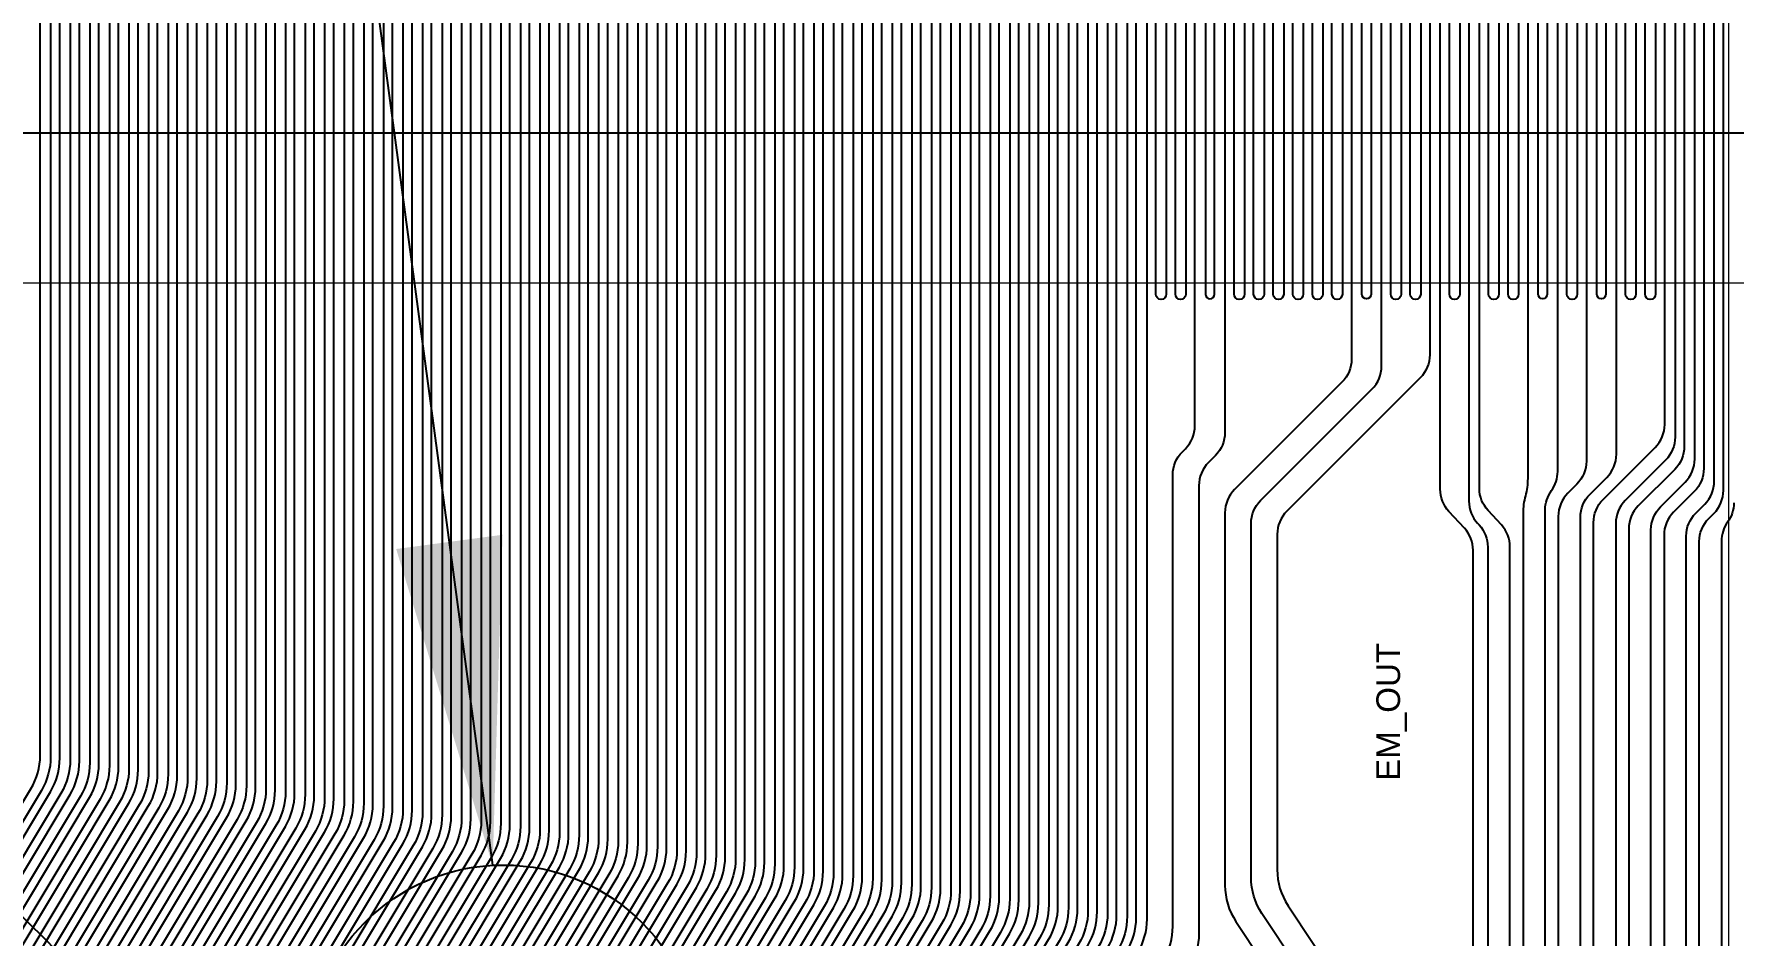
# Model space of a CAD drawing. Extents: x 10 to 206, y -65 to 73.
# Drawn here: x 59.511 to 62.114, y 35.348 to 36.728 of the extents above; entities that cross this region are included whole.
import ezdxf
from ezdxf.enums import TextEntityAlignment as Align

# ---------------------------------------------------------------- set-up
doc = ezdxf.new("R2010")
doc.units = 0
doc.header["$LTSCALE"] = 0.5
doc.layers.get('0').update_dxf_attribs({"lineweight": 13})
for name, color, linetype in [('01 Copper', 3, 'Continuous'), ('08 Dimension&pin assignment', 7, 'Continuous'), ('10 Punch', 2, 'Continuous')]:
    doc.layers.add(name, color=color, linetype=linetype)
doc.layers.add('09 Center_line', color=1, linetype='Continuous', lineweight=0)
doc.layers.add('14 OL name', color=220, linetype='Continuous', lineweight=0)
doc.styles.add('MBC_Arial_Font', font='arial.ttf')
doc.styles.get("Standard").update_dxf_attribs({"font": 'romans.shx', "width": 0.75, "bigfont": 'AllInOneBig.shx'})
doc.dimstyles.new('ISO-25', dxfattribs={"dimtxt": 0.5, "dimasz": 0.8, "dimexe": 0.1, "dimexo": 0.1, "dimgap": 0.1, "dimtad": 1, "dimdec": 3, "dimzin": 1, "dimdsep": 46, "dimtxsty": 'Standard', "dimcen": 0.5, "dimadec": 0, "dimazin": 0, "dimtfac": 1, "dimtdec": 3, "dimtmove": 0, "dimatfit": 3, "dimfxl": 0, "dimarcsym": 0})

# ---------------------------------------------------------------- blocks, each defined once
blk = doc.blocks.new('*D629')
at = {"layer": '08 Dimension&pin assignment', "color": 0, "lineweight": -2, "transparency": 16777216}
for p, q in [((55.6423, 35.3125), (55.6423, 51.9014)), ((68.5723, 35.3125), (68.5723, 51.9014)), ((56.4423, 51.8014), (67.7723, 51.8014))]:
    blk.add_line(p, q, dxfattribs=at)
at = {"layer": '08 Dimension&pin assignment', "color": 0, "transparency": 16777216}
for points in [[(56.4423, 51.9348), (56.4423, 51.6681), (55.6423, 51.8014)], [(67.7723, 51.9348), (67.7723, 51.6681), (68.5723, 51.8014)]]:
    blk.add_solid(points, dxfattribs=at)
at = {"layer": '08 Dimension&pin assignment', "color": 0, "transparency": 16777216, "insert": (62.1073, 52.2824), "char_height": 0.5, "attachment_point": 5}
blk.add_mtext('12.930±0.1(Cutline)', dxfattribs=at)
blk = doc.blocks.new('*D632')
at = {"layer": '08 Dimension&pin assignment', "color": 0, "lineweight": -2, "transparency": 16777216}
for p, q in [((86.5948, 34.3764), (86.5948, 45.0329)), ((57.8573, 33.5764), (86.6948, 33.5764)), ((79.6948, 33.5764), (86.6948, 33.5764)), ((86.5948, 32.7764), (86.5948, 31.9764))]:
    blk.add_line(p, q, dxfattribs=at)
at = {"layer": '08 Dimension&pin assignment', "color": 0, "transparency": 16777216}
for points in [[(86.4614, 34.3764), (86.7281, 34.3764), (86.5948, 33.5764)], [(86.4614, 32.7764), (86.7281, 32.7764), (86.5948, 33.5764)]]:
    blk.add_solid(points, dxfattribs=at)
at = {"layer": '08 Dimension&pin assignment', "color": 0, "transparency": 16777216, "insert": (86.1138, 41.0847), "char_height": 0.5, "attachment_point": 5, "rotation": 90}
blk.add_mtext('0%%P1(%%C5mm Tape NG Hole)', dxfattribs=at)
blk = doc.blocks.new('*D638')
at = {"layer": '08 Dimension&pin assignment', "color": 0, "lineweight": -2, "transparency": 16777216}
for p, q in [((62.1073, 42.4464), (62.1073, 45.9014)), ((67.5223, 34.1764), (67.5223, 45.9014)), ((62.9073, 45.8014), (66.7223, 45.8014)), ((67.5223, 45.8014), (72.9508, 45.8014))]:
    blk.add_line(p, q, dxfattribs=at)
at = {"layer": '08 Dimension&pin assignment', "color": 0, "transparency": 16777216}
for points in [[(62.9073, 45.9348), (62.9073, 45.6681), (62.1073, 45.8014)], [(66.7223, 45.9348), (66.7223, 45.6681), (67.5223, 45.8014)]]:
    blk.add_solid(points, dxfattribs=at)
at = {"layer": '08 Dimension&pin assignment', "color": 0, "transparency": 16777216, "insert": (70.6365, 46.2824), "char_height": 0.5, "attachment_point": 5}
blk.add_mtext('5.415{\\A1;\\Fromans,bigfont|c128;%%P0.1\\Fromans,bigfont|c136;5\\Fromans,bigfont|c128;(\\Fromans,bigfont|c136;SR\\Fromans,bigfont|c128;)}', dxfattribs=at)
blk = doc.blocks.new('*D639')
at = {"layer": '08 Dimension&pin assignment', "color": 0, "lineweight": -2, "transparency": 16777216}
for p, q in [((56.6923, 34.1764), (56.6923, 45.9014)), ((62.1073, 42.4464), (62.1073, 45.9014)), ((61.3073, 45.8014), (57.4923, 45.8014))]:
    blk.add_line(p, q, dxfattribs=at)
at = {"layer": '08 Dimension&pin assignment', "color": 0, "transparency": 16777216}
for points in [[(57.4923, 45.9348), (57.4923, 45.6681), (56.6923, 45.8014)], [(61.3073, 45.9348), (61.3073, 45.6681), (62.1073, 45.8014)]]:
    blk.add_solid(points, dxfattribs=at)
at = {"layer": '08 Dimension&pin assignment', "color": 0, "transparency": 16777216, "insert": (59.3998, 46.2824), "char_height": 0.5, "attachment_point": 5}
blk.add_mtext('5.415{\\A1;\\Fromans,bigfont|c128;%%P0.1\\Fromans,bigfont|c136;5\\Fromans,bigfont|c128;(\\Fromans,bigfont|c136;SR\\Fromans,bigfont|c128;)}', dxfattribs=at)
blk = doc.blocks.new('*D692')
at = {"layer": '08 Dimension&pin assignment', "color": 0, "lineweight": -2, "transparency": 16777216}
for p, q in [((57.1453, 33.9409), (57.1453, 43.8654)), ((67.0692, 33.9409), (67.0692, 43.8654)), ((57.9453, 43.7654), (66.2692, 43.7654)), ((67.0692, 43.7654), (78.7121, 43.7654))]:
    blk.add_line(p, q, dxfattribs=at)
at = {"layer": '08 Dimension&pin assignment', "color": 0, "transparency": 16777216}
for points in [[(57.9453, 43.8987), (57.9453, 43.632), (57.1453, 43.7654)], [(66.2692, 43.632), (66.2692, 43.8987), (67.0692, 43.7654)]]:
    blk.add_solid(points, dxfattribs=at)
at = {"layer": 'Defpoints', "color": 0, "transparency": 16777216}
for p in [(67.0692, 43.7654), (57.1453, 33.8409), (67.0692, 33.8409)]:
    blk.add_point(p, dxfattribs=at)
at = {"layer": '08 Dimension&pin assignment', "color": 0, "transparency": 16777216, "insert": (73.2907, 44.2463), "char_height": 0.5, "attachment_point": 5}
blk.add_mtext('{\\Fromans,chineset|c0;\\C2;9.9\\Fromans.shx,chineset.shx|c0;18*1.0006=9.9239508%%P0.005(I/L)}', dxfattribs=at)

msp = doc.modelspace()

# ---------------------------------------------------------------- linework, layer by layer
at = {"color": 254, "true_color": 0xddb3d4}
msp.add_lwpolyline([(55.10216848, 36.34693204), (68.25153664, 36.34693204)], dxfattribs=at)
at = {"layer": '01 Copper'}
for points in [[(61.27259274, 38.68693204), (61.27259274, 38.58693204), (61.27559274, 38.57693204), (61.27559274, 36.3295184, -1), (61.25959274, 36.3295184), (61.25959274, 38.57693204), (61.26259274, 38.58693204), (61.26259274, 38.68693204), (61.25959274, 38.69693204), (61.25959274, 39.81802861), (61.26775674, 39.83492076), (61.26775674, 41.00042951), (61.15175674, 41.00042951), (61.15175674, 41.03142951), (61.11475674, 41.03142951), (61.11475674, 41.15142951), (61.19975674, 41.15142951), (61.19975674, 41.03142951), (61.16275674, 41.03142951), (61.16275674, 41.01142951), (61.27775674, 41.01142951), (61.27775674, 39.82343862), (61.27559274, 39.81896109), (61.27559274, 38.69693204)], [(61.36255674, 38.68693204), (61.36255674, 38.58693204), (61.36555674, 38.57693204), (61.36555674, 36.3295184, -1), (61.34955674, 36.3295184), (61.34955674, 38.57693204), (61.35255674, 38.58693204), (61.35255674, 38.68693204), (61.34955674, 38.69693204), (61.34955674, 39.81896109), (61.33675674, 39.84544558), (61.33675674, 41.01142951), (61.45175674, 41.01142951), (61.45175674, 41.03142951), (61.41475674, 41.03142951), (61.41475674, 41.15142951), (61.49975674, 41.15142951), (61.49975674, 41.03142951), (61.46275674, 41.03142951), (61.46275674, 41.00042951), (61.34675674, 41.00042951), (61.34675674, 39.85692771), (61.36555674, 39.81802862), (61.36555674, 38.69693204)], [(61.69242474, 38.68693204), (61.69242474, 38.58693204), (61.69542474, 38.57693204), (61.69542474, 36.3295184, -1), (61.67942474, 36.3295184), (61.67942474, 38.57693204), (61.68242474, 38.58693204), (61.68242474, 38.68693204), (61.67942474, 38.69693204), (61.67942474, 39.81802861), (61.68975674, 39.83940657), (61.68975674, 41.03142951), (61.61475674, 41.03142951), (61.61475674, 41.15142951), (61.69975674, 41.15142951), (61.69975674, 39.82792444), (61.69542474, 39.81896109), (61.69542474, 38.69693204)], [(61.75240074, 38.68693204), (61.75240074, 38.58693204), (61.75540074, 38.57693204), (61.75540074, 36.3295184, -1), (61.73940074, 36.3295184), (61.73940074, 38.57693204), (61.74240074, 38.58693204), (61.74240074, 38.68693204), (61.73940074, 38.69693204), (61.73940074, 39.81891047), (61.73675674, 39.82444009), (61.73675674, 41.01142951), (61.85175674, 41.01142951), (61.85175674, 41.03142951), (61.81475674, 41.03142951), (61.81475674, 41.15142951), (61.89975674, 41.15142951), (61.89975674, 41.03142951), (61.86275674, 41.03142951), (61.86275674, 41.00042951), (61.74675674, 41.00042951), (61.74675674, 39.83598056), (61.75540074, 39.81790263), (61.75540074, 38.69693204)], [(61.24260474, 38.68693204), (61.24260474, 38.58693204), (61.24560474, 38.57693204), (61.24560474, 36.3295184, -1), (61.22960474, 36.3295184), (61.22960474, 38.57693204), (61.23260474, 38.58693204), (61.23260474, 38.68693204), (61.22960474, 38.69693204), (61.22960474, 39.8180286), (61.24575674, 39.85144874), (61.24575674, 40.86042951), (61.16675674, 40.86042951), (61.16675674, 40.98042951), (61.25575674, 40.98042951), (61.25575674, 39.83996661), (61.24560474, 39.81896108), (61.24560474, 38.69693204)], [(61.39254474, 38.68693204), (61.39254474, 38.58693204), (61.39554474, 38.57693204), (61.39554474, 36.3295184, -1), (61.37954474, 36.3295184), (61.37954474, 38.57693204), (61.38254474, 38.58693204), (61.38254474, 38.68693204), (61.37954474, 38.69693204), (61.37954474, 39.81896109), (61.35875674, 39.86197356), (61.35875674, 40.98042951), (61.44775674, 40.98042951), (61.44775674, 40.86042951), (61.36875674, 40.86042951), (61.36875674, 39.8734557), (61.39554474, 39.81802862), (61.39554474, 38.69693204)], [(61.48250874, 38.68693204), (61.48250874, 38.58693204), (61.48550874, 38.57693204), (61.48550874, 36.3295184, -1), (61.46950874, 36.3295184), (61.46950874, 38.57693204), (61.47250874, 38.58693204), (61.47250874, 38.68693204), (61.46950874, 38.69693204), (61.46950874, 39.8189611), (61.42475674, 39.9115575), (61.42475674, 40.56042951), (61.50175674, 40.56042951), (61.50175674, 40.86042951), (61.46275674, 40.86042951), (61.46275674, 40.98042951), (61.55175674, 40.98042951), (61.55175674, 40.86042951), (61.51275674, 40.86042951), (61.51275674, 40.54942951), (61.43475674, 40.54942951), (61.43475674, 39.92303964), (61.48550874, 39.81802862), (61.48550874, 38.69693204)], [(61.63244874, 38.68693204), (61.63244874, 38.58693204), (61.63544874, 38.57693204), (61.63544874, 36.3295184, -1), (61.61944874, 36.3295184), (61.61944874, 38.57693204), (61.62244874, 38.58693204), (61.62244874, 38.68693204), (61.61944874, 38.69693204), (61.61944874, 39.8180286), (61.64575674, 39.87246254), (61.64575674, 40.86042951), (61.56675674, 40.86042951), (61.56675674, 40.98042951), (61.65575674, 40.98042951), (61.65575674, 39.8609804), (61.63544874, 39.81896108), (61.63544874, 38.69693204)], [(61.78238874, 38.68693204), (61.78238874, 38.58693204), (61.78538874, 38.57693204), (61.78538874, 36.3295184, -1), (61.76938874, 36.3295184), (61.76938874, 38.57693204), (61.77238874, 38.58693204), (61.77238874, 38.68693204), (61.76938874, 38.69693204), (61.76938874, 39.81878449), (61.75875674, 39.84102009), (61.75875674, 40.98042951), (61.84775674, 40.98042951), (61.84775674, 40.86042951), (61.76875674, 40.86042951), (61.76875674, 39.85256055), (61.78538874, 39.81777665), (61.78538874, 38.69693204)], [(61.87235274, 38.68693204), (61.87235274, 38.58693204), (61.87535274, 38.57693204), (61.87535274, 36.3295184, -1), (61.85935274, 36.3295184), (61.85935274, 38.57693204), (61.86235274, 38.58693204), (61.86235274, 38.68693204), (61.85935274, 38.69693204), (61.85935274, 39.81840655), (61.82475674, 39.89076008), (61.82475674, 40.56042951), (61.90175674, 40.56042951), (61.90175674, 40.86042951), (61.86275674, 40.86042951), (61.86275674, 40.98042951), (61.95175674, 40.98042951), (61.95175674, 40.86042951), (61.91275674, 40.86042951), (61.91275674, 40.54942951), (61.83475674, 40.54942951), (61.83475674, 39.90230054), (61.87535274, 39.81739871), (61.87535274, 38.69693204)], [(61.42253274, 38.68693204), (61.42253274, 38.58693204), (61.42553274, 38.57693204), (61.42553274, 36.3295184, -1), (61.40953274, 36.3295184), (61.40953274, 38.57693204), (61.41253274, 38.58693204), (61.41253274, 38.68693204), (61.40953274, 38.69693204), (61.40953274, 39.81896109), (61.38075674, 39.87850154), (61.38075674, 40.84042951), (61.48675674, 40.84042951), (61.48675674, 40.72042951), (61.39075674, 40.72042951), (61.39075674, 39.88998368), (61.42553274, 39.81802862), (61.42553274, 38.69693204)], [(61.62375674, 39.88899052), (61.62375674, 40.72042951), (61.52775674, 40.72042951), (61.52775674, 40.84042951), (61.63375674, 40.84042951), (61.63375674, 39.87750839), (61.60546074, 39.81896107), (61.60546074, 38.69693204), (61.60246074, 38.68693204), (61.60246074, 38.58693204), (61.60546074, 38.57693204), (61.60546074, 36.3295184, -1), (61.58946074, 36.3295184), (61.58946074, 38.57693204), (61.59246074, 38.58693204), (61.59246074, 38.68693204), (61.58946074, 38.69693204), (61.58946074, 39.81802859)], [(61.45252074, 38.68693204), (61.45252074, 38.58693204), (61.45552074, 38.57693204), (61.45552074, 36.3295184, -1), (61.43952074, 36.3295184), (61.43952074, 38.57693204), (61.44252074, 38.58693204), (61.44252074, 38.68693204), (61.43952074, 38.69693204), (61.43952074, 39.8189611), (61.40275674, 39.89502952), (61.40275674, 40.70042951), (61.48675674, 40.70042951), (61.48675674, 40.58042951), (61.41275674, 40.58042951), (61.41275674, 39.90651166), (61.45552074, 39.81802862), (61.45552074, 38.69693204)], [(61.99230474, 38.68693204), (61.99230474, 38.58693204), (61.99530474, 38.57693204), (61.99530474, 36.3295184, -1), (61.97930474, 36.3295184), (61.97930474, 38.57693204), (61.98230474, 38.58693204), (61.98230474, 38.68693204), (61.97930474, 38.69693204), (61.97930474, 39.81802858), (62.00175674, 39.8630819), (62.00175674, 40.58042951), (61.92775674, 40.58042951), (61.92775674, 40.70042951), (62.01175674, 40.70042951), (62.01175674, 39.85176015), (61.99530474, 39.81874673), (61.99530474, 38.69693204)], [(61.51249674, 38.68693204), (61.51249674, 38.58693204), (61.51549674, 38.57693204), (61.51549674, 36.3295184, -1), (61.49949674, 36.3295184), (61.49949674, 38.57693204), (61.50249674, 38.58693204), (61.50249674, 38.68693204), (61.49949674, 38.69693204), (61.49949674, 39.8189611), (61.44675674, 39.92808549), (61.44675674, 40.52942951), (61.58675674, 40.52942951), (61.58675674, 40.40942951), (61.45675674, 40.40942951), (61.45675674, 39.93956762), (61.51549674, 39.81802863), (61.51549674, 38.69693204)], [(61.96231674, 38.68693204), (61.96231674, 38.58693204), (61.96531674, 38.57693204), (61.96531674, 36.3295184, -1), (61.94931674, 36.3295184), (61.94931674, 38.57693204), (61.95231674, 38.58693204), (61.95231674, 38.68693204), (61.94931674, 38.69693204), (61.94931674, 39.81802861), (61.89075674, 39.94050007), (61.89075674, 40.24942951), (61.98675674, 40.24942951), (61.98675674, 40.12942951), (61.90075674, 40.12942951), (61.90075674, 39.95204053), (61.96531674, 39.81702077), (61.96531674, 38.69693204)]]:
    msp.add_lwpolyline(points, format="xyb", close=True, dxfattribs=at)
for points in [[(62.16163868, 35.06127551), (62.07892941, 35.18596442, -0.1474768248), (62.06226274, 35.2412415), (62.06226274, 35.95053667, -0.1989123674), (62.0769074, 35.985892), (62.08461208, 35.99359668, 0.1989123674), (62.09925674, 36.02895202), (62.09925674, 38.57693204), (62.10225674, 38.58693204), (62.10225674, 38.68693204), (62.09925674, 38.69693204), (62.09925674, 39.81813707), (62.08975674, 39.83761276), (62.08975674, 41.03142951), (62.01475674, 41.03142951), (62.01475674, 41.15142951), (62.09975674, 41.15142951), (62.09975674, 39.84904553), (62.11525674, 39.81726941)], [(57.24383804, 33.56842951), (62.06273244, 33.56842951, 0.4142135624), (62.07273244, 33.57842951), (62.07273244, 34.37642951), (62.07673244, 34.42642951), (62.07673244, 35.12294397, 0.1474768248), (62.06006578, 35.17822105), (62.05892941, 35.17993419, -0.1474768248), (62.04226274, 35.23521127), (62.04226274, 35.95882094, -0.1989123674), (62.0569074, 35.99417628), (62.07062408, 36.00789295, 0.1989123674), (62.08526874, 36.04324829), (62.08526874, 38.57693204)], [(62.06926874, 38.57693204), (62.06926874, 36.06260363, -0.1989123674), (62.05462408, 36.02724829), (62.0229074, 35.99553162, 0.1989123674), (62.00826274, 35.96017628), (62.00826274, 35.2412415, 0.1474768248), (62.02492941, 35.18596442), (62.04006578, 35.16314548, -0.1474768248), (62.05673244, 35.10786841), (62.05673244, 34.42642951), (62.06073244, 34.37642951), (62.06073244, 33.58942951, -0.4142135624), (62.05073244, 33.57942951), (57.25583804, 33.57942951, -0.4142135624)], [(57.30687584, 33.59342951), (62.02220814, 33.59342951, 0.4142135624), (62.03220814, 33.60342951), (62.03220814, 34.37642951), (62.03620814, 34.42642951), (62.03620814, 35.10262859, 0.1474768248), (62.01954148, 35.15790567), (62.00492941, 35.17993419, -0.1474768248), (61.98826274, 35.23521127), (61.98826274, 35.96846055, -0.1989123674), (62.0029074, 36.00381589), (62.04063608, 36.04154456, 0.1989123674), (62.05528074, 36.0768999), (62.05528074, 38.57693204)], [(62.03928074, 38.57693204), (62.03928074, 36.09625524, -0.1989123674), (62.02463608, 36.0608999), (61.9689074, 36.00517123, 0.1989123674), (61.95426274, 35.96981589), (61.95426274, 35.2412415, 0.1474768248), (61.97092941, 35.18596442), (61.99954148, 35.1428301, -0.1474768248), (62.01620814, 35.08755302), (62.01620814, 34.42642951), (62.02020814, 34.37642951), (62.02020814, 33.61442951, -0.4142135624), (62.01020814, 33.60442951), (57.31887584, 33.60442951, -0.4142135624)], [(62.02529274, 38.57693204), (62.02529274, 36.11055151, -0.1989123674), (62.01064808, 36.07519617), (61.9489074, 36.0134555, 0.1989123674), (61.93426274, 35.97810016), (61.93426274, 35.23521127, 0.1474768248), (61.95092941, 35.17993419), (61.97901718, 35.13759029, -0.1474768248), (61.99568384, 35.08231321), (61.99568384, 34.42642951), (61.99168384, 34.37642951), (61.99168384, 33.62842951, -0.4142135624), (61.98168384, 33.61842951), (57.36991364, 33.61842951, -0.4142135624)], [(57.38191364, 33.62942951), (61.96968384, 33.62942951, 0.4142135624), (61.97968384, 33.63942951), (61.97968384, 34.37642951), (61.97568384, 34.42642951), (61.97568384, 35.06723764, 0.1474768248), (61.95901718, 35.12251472), (61.91692941, 35.18596442, -0.1474768248), (61.90026274, 35.2412415), (61.90026274, 35.9794555, -0.1989123674), (61.9149074, 36.01481084), (61.99464808, 36.09455151, 0.1989123674), (62.00929274, 36.12990685), (62.00929274, 38.57693204)], [(57.46447034, 33.64342951), (61.81958664, 33.64342951, 0.4142135624), (61.82958664, 33.65342951), (61.82958664, 34.37642951), (61.83358664, 34.42642951), (61.83358664, 35.10820914, -0.1580169205), (61.85260073, 35.16687158), (61.86124866, 35.17881041, 0.1580169205), (61.88026274, 35.23747284), (61.88026274, 35.98773977, -0.1989123674), (61.8949074, 36.02309511), (61.92068408, 36.04887179, 0.1989123674), (61.93532874, 36.08422712), (61.93532874, 38.57693204)], [(61.88934074, 38.57693204), (61.88934074, 36.07359446, -0.1989123674), (61.87469608, 36.03823912), (61.8609074, 36.02445045, 0.1989123674), (61.84626274, 35.98909511), (61.84626274, 35.23315115, -0.1459517345), (61.82992469, 35.1783727, 0.1459517345), (61.81358664, 35.12359426), (61.81358664, 34.42642951), (61.81758664, 34.37642951), (61.81758664, 33.66442951, -0.4142135624), (61.80758664, 33.65442951), (57.50798924, 33.65442951, -0.4142135624)], [(57.52750814, 33.66842951), (61.77906234, 33.66842951, 0.4142135624), (61.78906234, 33.67842951), (61.78906234, 34.37642951), (61.79306234, 34.42642951), (61.79306234, 35.1292802, -0.1471694146), (61.80966254, 35.18445694, 0.1471694146), (61.82626274, 35.23963369), (61.82626274, 35.99911912, -0.158400569), (61.83581374, 36.02851093, 0.158400569), (61.84536474, 36.05790273), (61.84536474, 38.57693204)], [(61.79937674, 38.57693204), (61.79937674, 36.04700813, -0.0669793499), (61.79581974, 36.0205743, 0.0669793499), (61.79226274, 35.99414046), (61.79226274, 35.235312, -0.1108927578), (61.78266254, 35.19255833, 0.1108927578), (61.77306234, 35.14980466), (61.77306234, 34.42642951), (61.77706234, 34.37642951), (61.77706234, 33.68942951, -0.4142135624), (61.76706234, 33.67942951), (57.57102704, 33.67942951, -0.4142135624)], [(57.59054594, 33.69342951), (61.73853804, 33.69342951, 0.4142135624), (61.74853804, 33.70342951), (61.74853804, 34.37642951), (61.75253804, 34.42642951), (61.75253804, 35.15518728, -0.1124348579), (61.76240039, 35.19849091, 0.1124348579), (61.77226274, 35.24179454), (61.77226274, 35.9420794, 0.1883551678), (61.75902745, 35.9759668), (61.73864804, 35.99807658, -0.1883551678), (61.72541274, 36.03196399), (61.72541274, 38.57693204)], [(61.70941274, 38.57693204), (61.70941274, 36.01243565, 0.1883551678), (61.72264804, 35.97854825), (61.72502745, 35.9759668, -0.1883551678), (61.73826274, 35.9420794), (61.73826274, 35.22242991, -0.060031426), (61.73540039, 35.1986754, 0.060031426), (61.73253804, 35.17492088), (61.73253804, 34.42642951), (61.73653804, 34.37642951), (61.73653804, 33.71442951, -0.4142135624), (61.72653804, 33.70442951), (57.63406484, 33.70442951, -0.4142135624)], [(61.33556874, 38.57693204), (61.33556874, 36.11753953, -0.1989123674), (61.32092408, 36.08218419), (61.3102614, 36.07152151, 0.1989123674), (61.29561674, 36.03616617), (61.29561674, 35.3496249, -0.1359329595), (61.28136604, 35.29817532), (61.25397825, 35.25252901, 0.1359329595), (61.23972754, 35.20107944), (61.23972754, 34.42642951), (61.23072754, 34.37642951), (61.23072754, 33.72842951, -0.4142135624), (61.22072754, 33.71842951), (57.71662154, 33.71842951, -0.4142135624)], [(57.76014044, 33.72942951), (61.20872754, 33.72942951, 0.4142135624), (61.21872754, 33.73942951), (61.21872754, 34.37642951), (61.20972754, 34.42642951), (61.20972754, 35.22882546, -0.1359329595), (61.22397825, 35.28027504), (61.24136604, 35.30925468, 0.1359329595), (61.25561674, 35.36070426), (61.25561674, 36.05273472, -0.1989123674), (61.2702614, 36.08809006), (61.27493608, 36.09276473, 0.1989123674), (61.28958074, 36.12812007), (61.28958074, 38.57693204)], [(59.53628874, 38.57693204), (59.53628874, 35.62054781, -0.1359329595), (59.52203804, 35.56909823), (59.24577945, 35.10866725, 0.1359329595), (59.23152874, 35.05721768), (59.23152874, 33.84092951), (59.21952874, 33.84092951), (59.21952874, 35.06637244, -0.1359329595), (59.23377945, 35.11782201), (59.50603804, 35.57158632, 0.1359329595), (59.52028874, 35.6230359), (59.52028874, 38.57693204)], [(59.56627674, 38.57693204), (59.56627674, 35.61610559, -0.1359329595), (59.55202604, 35.56465601), (59.27279565, 35.09927204, 0.1359329595), (59.25854494, 35.04782246), (59.25854494, 33.75092951), (59.24654494, 33.75092951), (59.24654494, 35.05697722, -0.1359329595), (59.26079565, 35.1084268), (59.53602604, 35.5671441, 0.1359329595), (59.55027674, 35.61859368), (59.55027674, 38.57693204)], [(59.59626474, 38.57693204), (59.59626474, 35.61166337, -0.1359329595), (59.58201404, 35.56021379), (59.29981185, 35.08987682, 0.1359329595), (59.28556114, 35.03842724), (59.28556114, 33.84092951), (59.27356114, 33.84092951), (59.27356114, 35.047582, -0.1359329595), (59.28781185, 35.09903158), (59.56601404, 35.56270189, 0.1359329595), (59.58026474, 35.61415146), (59.58026474, 38.57693204)], [(59.62625274, 38.57693204), (59.62625274, 35.60722115, -0.1359329595), (59.61200204, 35.55577158), (59.32682805, 35.0804816, 0.1359329595), (59.31257734, 35.02903203), (59.31257734, 33.75092951), (59.30057734, 33.75092951), (59.30057734, 35.03818679, -0.1359329595), (59.31482805, 35.08963636), (59.59600204, 35.55825967, 0.1359329595), (59.61025274, 35.60970925), (59.61025274, 38.57693204)], [(59.65624074, 38.57693204), (59.65624074, 35.60277893, -0.1359329595), (59.64199004, 35.55132936), (59.35384425, 35.07108638, 0.1359329595), (59.33959354, 35.01963681), (59.33959354, 33.84092951), (59.32759354, 33.84092951), (59.32759354, 35.02879157, -0.1359329595), (59.34184425, 35.08024114), (59.62599004, 35.55381745, 0.1359329595), (59.64024074, 35.60526703), (59.64024074, 38.57693204)], [(59.68622874, 38.57693204), (59.68622874, 35.59833672, -0.1359329595), (59.67197804, 35.54688714), (59.38086045, 35.06169117, 0.1359329595), (59.36660974, 35.01024159), (59.36660974, 33.75092951), (59.35460974, 33.75092951), (59.35460974, 35.01939635, -0.1359329595), (59.36886045, 35.07084593), (59.65597804, 35.54937523, 0.1359329595), (59.67022874, 35.60082481), (59.67022874, 38.57693204)], [(59.71621674, 38.57693204), (59.71621674, 35.5938945, -0.1359329595), (59.70196604, 35.54244492), (59.40787665, 35.05229595, 0.1359329595), (59.39362594, 35.00084637), (59.39362594, 33.84092951), (59.38162594, 33.84092951), (59.38162594, 35.01000113, -0.1359329595), (59.39587665, 35.06145071), (59.68596604, 35.54493302, 0.1359329595), (59.70021674, 35.59638259), (59.70021674, 38.57693204)], [(59.74620474, 38.57693204), (59.74620474, 35.58945228, -0.1359329595), (59.73195404, 35.53800271), (59.43489285, 35.04290073, 0.1359329595), (59.42064214, 34.99145116), (59.42064214, 33.75092951), (59.40864214, 33.75092951), (59.40864214, 35.00060591, -0.1359329595), (59.42289285, 35.05205549), (59.71595404, 35.5404908, 0.1359329595), (59.73020474, 35.59194037), (59.73020474, 38.57693204)], [(59.77619274, 38.57693204), (59.77619274, 35.58501006, -0.1359329595), (59.76194204, 35.53356049), (59.46190905, 35.03350551, 0.1359329595), (59.44765834, 34.98205594), (59.44765834, 33.84092951), (59.43565834, 33.84092951), (59.43565834, 34.9912107, -0.1359329595), (59.44990905, 35.04266027), (59.74594204, 35.53604858, 0.1359329595), (59.76019274, 35.58749816), (59.76019274, 38.57693204)], [(59.80618074, 38.57693204), (59.80618074, 35.58056785, -0.1359329595), (59.79193004, 35.52911827), (59.48892525, 35.0241103, 0.1359329595), (59.47467454, 34.97266072), (59.47467454, 33.75092951), (59.46267454, 33.75092951), (59.46267454, 34.98181548, -0.1359329595), (59.47692525, 35.03326505), (59.77593004, 35.53160636, 0.1359329595), (59.79018074, 35.58305594), (59.79018074, 38.57693204)], [(59.83616874, 38.57693204), (59.83616874, 35.57612563, -0.1359329595), (59.82191804, 35.52467605), (59.51594145, 35.01471508, 0.1359329595), (59.50169074, 34.9632655), (59.50169074, 33.84092951), (59.48969074, 33.84092951), (59.48969074, 34.97242026, -0.1359329595), (59.50394145, 35.02386984), (59.80591804, 35.52716415, 0.1359329595), (59.82016874, 35.57861372), (59.82016874, 38.57693204)], [(59.86615674, 38.57693204), (59.86615674, 35.57168341, -0.1359329595), (59.85190604, 35.52023384), (59.54295765, 35.00531986, 0.1359329595), (59.52870694, 34.95387028), (59.52870694, 33.75092951), (59.51670694, 33.75092951), (59.51670694, 34.96302504, -0.1359329595), (59.53095765, 35.01447462), (59.83590604, 35.52272193, 0.1359329595), (59.85015674, 35.5741715), (59.85015674, 38.57693204)], [(59.89614474, 38.57693204), (59.89614474, 35.56724119, -0.1359329595), (59.88189404, 35.51579162), (59.56997385, 34.99592464, 0.1359329595), (59.55572314, 34.94447507), (59.55572314, 33.84092951), (59.54372314, 33.84092951), (59.54372314, 34.95362983, -0.1359329595), (59.55797385, 35.0050794), (59.86589404, 35.51827971, 0.1359329595), (59.88014474, 35.56972929), (59.88014474, 38.57693204)], [(59.92613274, 38.57693204), (59.92613274, 35.56279898, -0.1359329595), (59.91188204, 35.5113494), (59.59699005, 34.98652942, 0.1359329595), (59.58273934, 34.93507985), (59.58273934, 33.75092951), (59.57073934, 33.75092951), (59.57073934, 34.94423461, -0.1359329595), (59.58499005, 34.99568418), (59.89588204, 35.51383749, 0.1359329595), (59.91013274, 35.56528707), (59.91013274, 38.57693204)], [(59.95612074, 38.57693204), (59.95612074, 35.55835676, -0.1359329595), (59.94187004, 35.50690718), (59.62400625, 34.97713421, 0.1359329595), (59.60975554, 34.92568463), (59.60975554, 33.84092951), (59.59775554, 33.84092951), (59.59775554, 34.93483939, -0.1359329595), (59.61200625, 34.98628897), (59.92587004, 35.50939527, 0.1359329595), (59.94012074, 35.56084485), (59.94012074, 38.57693204)], [(59.98610874, 38.57693204), (59.98610874, 35.55391454, -0.1359329595), (59.97185804, 35.50246496), (59.65102245, 34.96773899, 0.1359329595), (59.63677174, 34.91628941), (59.63677174, 33.75092951), (59.62477174, 33.75092951), (59.62477174, 34.92544417, -0.1359329595), (59.63902245, 34.97689375), (59.95585804, 35.50495306, 0.1359329595), (59.97010874, 35.55640263), (59.97010874, 38.57693204)], [(60.01609674, 38.57693204), (60.01609674, 35.54947232, -0.1359329595), (60.00184604, 35.49802275), (59.67803865, 34.95834377, 0.1359329595), (59.66378794, 34.9068942), (59.66378794, 33.84092951), (59.65178794, 33.84092951), (59.65178794, 34.91604896, -0.1359329595), (59.66603865, 34.96749853), (59.98584604, 35.50051084, 0.1359329595), (60.00009674, 35.55196042), (60.00009674, 38.57693204)], [(60.04608474, 38.57693204), (60.04608474, 35.5450301, -0.1359329595), (60.03183404, 35.49358053), (59.70505485, 34.94894855, 0.1359329595), (59.69080414, 34.89749898), (59.69080414, 33.75092951), (59.67880414, 33.75092951), (59.67880414, 34.90665374, -0.1359329595), (59.69305485, 34.95810331), (60.01583404, 35.49606862, 0.1359329595), (60.03008474, 35.5475182), (60.03008474, 38.57693204)], [(60.07607274, 38.57693204), (60.07607274, 35.54058789, -0.1359329595), (60.06182204, 35.48913831), (59.73207105, 34.93955334, 0.1359329595), (59.71782034, 34.88810376), (59.71782034, 33.84092951), (59.70582034, 33.84092951), (59.70582034, 34.89725852, -0.1359329595), (59.72007105, 34.9487081), (60.04582204, 35.4916264, 0.1359329595), (60.06007274, 35.54307598), (60.06007274, 38.57693204)], [(60.10606074, 38.57693204), (60.10606074, 35.53614567, -0.1359329595), (60.09181004, 35.48469609), (59.75908725, 34.93015812, 0.1359329595), (59.74483654, 34.87870854), (59.74483654, 33.75092951), (59.73283654, 33.75092951), (59.73283654, 34.8878633, -0.1359329595), (59.74708725, 34.93931288), (60.07581004, 35.48718419, 0.1359329595), (60.09006074, 35.53863376), (60.09006074, 38.57693204)], [(60.13604874, 38.57693204), (60.13604874, 35.53170345, -0.1359329595), (60.12179804, 35.48025388), (59.78610345, 34.9207629, 0.1359329595), (59.77185274, 34.86931333), (59.77185274, 33.84092951), (59.75985274, 33.84092951), (59.75985274, 34.87846808, -0.1359329595), (59.77410345, 34.92991766), (60.10579804, 35.48274197, 0.1359329595), (60.12004874, 35.53419154), (60.12004874, 38.57693204)], [(60.16603674, 38.57693204), (60.16603674, 35.52726123, -0.1359329595), (60.15178604, 35.47581166), (59.81311965, 34.91136768, 0.1359329595), (59.79886894, 34.85991811), (59.79886894, 33.75092951), (59.78686894, 33.75092951), (59.78686894, 34.86907287, -0.1359329595), (59.80111965, 34.92052244), (60.13578604, 35.47829975, 0.1359329595), (60.15003674, 35.52974933), (60.15003674, 38.57693204)], [(60.19602474, 38.57693204), (60.19602474, 35.52281902, -0.1359329595), (60.18177404, 35.47136944), (59.84013585, 34.90197247, 0.1359329595), (59.82588514, 34.85052289), (59.82588514, 33.84092951), (59.81388514, 33.84092951), (59.81388514, 34.85967765, -0.1359329595), (59.82813585, 34.91112722), (60.16577404, 35.47385753, 0.1359329595), (60.18002474, 35.52530711), (60.18002474, 38.57693204)], [(60.22601274, 38.57693204), (60.22601274, 35.5183768, -0.1359329595), (60.21176204, 35.46692722), (59.86715205, 34.89257725, 0.1359329595), (59.85290134, 34.84112767), (59.85290134, 33.75092951), (59.84090134, 33.75092951), (59.84090134, 34.85028243, -0.1359329595), (59.85515205, 34.90173201), (60.19576204, 35.46941532, 0.1359329595), (60.21001274, 35.52086489), (60.21001274, 38.57693204)], [(60.25600074, 38.57693204), (60.25600074, 35.51393458, -0.1359329595), (60.24175004, 35.46248501), (59.89416825, 34.88318203, 0.1359329595), (59.87991754, 34.83173245), (59.87991754, 33.84092951), (59.86791754, 33.84092951), (59.86791754, 34.84088721, -0.1359329595), (59.88216825, 34.89233679), (60.22575004, 35.4649731, 0.1359329595), (60.24000074, 35.51642267), (60.24000074, 38.57693204)], [(60.28598874, 38.57693204), (60.28598874, 35.50949236, -0.1359329595), (60.27173804, 35.45804279), (59.92118445, 34.87378681, 0.1359329595), (59.90693374, 34.82233724), (59.90693374, 33.75092951), (59.89493374, 33.75092951), (59.89493374, 34.831492, -0.1359329595), (59.90918445, 34.88294157), (60.25573804, 35.46053088, 0.1359329595), (60.26998874, 35.51198046), (60.26998874, 38.57693204)], [(60.31597674, 38.57693204), (60.31597674, 35.50505015, -0.1359329595), (60.30172604, 35.45360057), (59.94820065, 34.86439159, 0.1359329595), (59.93394994, 34.81294202), (59.93394994, 33.84092951), (59.92194994, 33.84092951), (59.92194994, 34.82209678, -0.1359329595), (59.93620065, 34.87354635), (60.28572604, 35.45608866, 0.1359329595), (60.29997674, 35.50753824), (60.29997674, 38.57693204)], [(60.34596474, 38.57693204), (60.34596474, 35.50060793, -0.1359329595), (60.33171404, 35.44915835), (59.97521685, 34.85499638, 0.1359329595), (59.96096614, 34.8035468), (59.96096614, 33.75092951), (59.94896614, 33.75092951), (59.94896614, 34.81270156, -0.1359329595), (59.96321685, 34.86415114), (60.31571404, 35.45164645, 0.1359329595), (60.32996474, 35.50309602), (60.32996474, 38.57693204)], [(60.37595274, 38.57693204), (60.37595274, 35.49616571, -0.1359329595), (60.36170204, 35.44471613), (60.00223305, 34.84560116, 0.1359329595), (59.98798234, 34.79415158), (59.98798234, 33.84092951), (59.97598234, 33.84092951), (59.97598234, 34.80330634, -0.1359329595), (59.99023305, 34.85475592), (60.34570204, 35.44720423, 0.1359329595), (60.35995274, 35.4986538), (60.35995274, 38.57693204)], [(60.40594074, 38.57693204), (60.40594074, 35.49172349, -0.1359329595), (60.39169004, 35.44027392), (60.02924925, 34.83620594, 0.1359329595), (60.01499854, 34.78475637), (60.01499854, 33.75092951), (60.00299854, 33.75092951), (60.00299854, 34.79391113, -0.1359329595), (60.01724925, 34.8453607), (60.37569004, 35.44276201, 0.1359329595), (60.38994074, 35.49421159), (60.38994074, 38.57693204)], [(60.43592874, 38.57693204), (60.43592874, 35.48728127, -0.1359329595), (60.42167804, 35.4358317), (60.05626545, 34.82681072, 0.1359329595), (60.04201474, 34.77536115), (60.04201474, 33.84092951), (60.03001474, 33.84092951), (60.03001474, 34.78451591, -0.1359329595), (60.04426545, 34.83596548), (60.40567804, 35.43831979, 0.1359329595), (60.41992874, 35.48976937), (60.41992874, 38.57693204)], [(60.46591674, 38.57693204), (60.46591674, 35.48283906, -0.1359329595), (60.45166604, 35.43138948), (60.08328165, 34.81741551, 0.1359329595), (60.06903094, 34.76596593), (60.06903094, 33.75092951), (60.05703094, 33.75092951), (60.05703094, 34.77512069, -0.1359329595), (60.07128165, 34.82657027), (60.43566604, 35.43387757, 0.1359329595), (60.44991674, 35.48532715), (60.44991674, 38.57693204)], [(60.49590474, 38.57693204), (60.49590474, 35.47839684, -0.1359329595), (60.48165404, 35.42694726), (60.11029785, 34.80802029, 0.1359329595), (60.09604714, 34.75657071), (60.09604714, 33.84092951), (60.08404714, 33.84092951), (60.08404714, 34.76572547, -0.1359329595), (60.09829785, 34.81717505), (60.46565404, 35.42943536, 0.1359329595), (60.47990474, 35.48088493), (60.47990474, 38.57693204)], [(60.52589274, 38.57693204), (60.52589274, 35.47395462, -0.1359329595), (60.51164204, 35.42250505), (60.13731405, 34.79862507, 0.1359329595), (60.12306334, 34.7471755), (60.12306334, 33.75092951), (60.11106334, 33.75092951), (60.11106334, 34.75633025, -0.1359329595), (60.12531405, 34.80777983), (60.49564204, 35.42499314, 0.1359329595), (60.50989274, 35.47644271), (60.50989274, 38.57693204)], [(60.55588074, 38.57693204), (60.55588074, 35.4695124, -0.1359329595), (60.54163004, 35.41806283), (60.16433025, 34.78922985, 0.1359329595), (60.15007954, 34.73778028), (60.15007954, 33.84092951), (60.13807954, 33.84092951), (60.13807954, 34.74693504, -0.1359329595), (60.15233025, 34.79838461), (60.52563004, 35.42055092, 0.1359329595), (60.53988074, 35.4720005), (60.53988074, 38.57693204)], [(60.58586874, 38.57693204), (60.58586874, 35.46507019, -0.1359329595), (60.57161804, 35.41362061), (60.19134645, 34.77983464, 0.1359329595), (60.17709574, 34.72838506), (60.17709574, 33.75092951), (60.16509574, 33.75092951), (60.16509574, 34.73753982, -0.1359329595), (60.17934645, 34.7889894), (60.55561804, 35.4161087, 0.1359329595), (60.56986874, 35.46755828), (60.56986874, 38.57693204)], [(60.61585674, 38.57693204), (60.61585674, 35.46062797, -0.1359329595), (60.60160604, 35.40917839), (60.21836265, 34.77043942, 0.1359329595), (60.20411194, 34.71898984), (60.20411194, 33.84092951), (60.19211194, 33.84092951), (60.19211194, 34.7281446, -0.1359329595), (60.20636265, 34.77959418), (60.58560604, 35.41166649, 0.1359329595), (60.59985674, 35.46311606), (60.59985674, 38.57693204)], [(60.64584474, 38.57693204), (60.64584474, 35.45618575, -0.1359329595), (60.63159404, 35.40473618), (60.24537885, 34.7610442, 0.1359329595), (60.23112814, 34.70959462), (60.23112814, 33.75092951), (60.21912814, 33.75092951), (60.21912814, 34.71874938, -0.1359329595), (60.23337885, 34.77019896), (60.61559404, 35.40722427, 0.1359329595), (60.62984474, 35.45867384), (60.62984474, 38.57693204)], [(60.67583274, 38.57693204), (60.67583274, 35.45174353, -0.1359329595), (60.66158204, 35.40029396), (60.27239505, 34.75164898, 0.1359329595), (60.25814434, 34.70019941), (60.25814434, 33.84092951), (60.24614434, 33.84092951), (60.24614434, 34.70935417, -0.1359329595), (60.26039505, 34.76080374), (60.64558204, 35.40278205, 0.1359329595), (60.65983274, 35.45423163), (60.65983274, 38.57693204)], [(60.70582074, 38.57693204), (60.70582074, 35.44730132, -0.1359329595), (60.69157004, 35.39585174), (60.29941125, 34.74225376, 0.1359329595), (60.28516054, 34.69080419), (60.28516054, 33.75092951), (60.27316054, 33.75092951), (60.27316054, 34.69995895, -0.1359329595), (60.28741125, 34.75140852), (60.67557004, 35.39833983, 0.1359329595), (60.68982074, 35.44978941), (60.68982074, 38.57693204)], [(60.73580874, 38.57693204), (60.73580874, 35.4428591, -0.1359329595), (60.72155804, 35.39140952), (60.32642745, 34.73285855, 0.1359329595), (60.31217674, 34.68140897), (60.31217674, 33.84092951), (60.30017674, 33.84092951), (60.30017674, 34.69056373, -0.1359329595), (60.31442745, 34.74201331), (60.70555804, 35.39389762, 0.1359329595), (60.71980874, 35.44534719), (60.71980874, 38.57693204)], [(60.76579674, 38.57693204), (60.76579674, 35.43841688, -0.1359329595), (60.75154604, 35.3869673), (60.35344365, 34.72346333, 0.1359329595), (60.33919294, 34.67201375), (60.33919294, 33.75092951), (60.32719294, 33.75092951), (60.32719294, 34.68116851, -0.1359329595), (60.34144365, 34.73261809), (60.73554604, 35.3894554, 0.1359329595), (60.74979674, 35.44090497), (60.74979674, 38.57693204)], [(60.79578474, 38.57693204), (60.79578474, 35.43397466, -0.1359329595), (60.78153404, 35.38252509), (60.38045985, 34.71406811, 0.1359329595), (60.36620914, 34.66261854), (60.36620914, 33.84092951), (60.35420914, 33.84092951), (60.35420914, 34.6717733, -0.1359329595), (60.36845985, 34.72322287), (60.76553404, 35.38501318, 0.1359329595), (60.77978474, 35.43646276), (60.77978474, 38.57693204)], [(60.82577274, 38.57693204), (60.82577274, 35.42953244, -0.1359329595), (60.81152204, 35.37808287), (60.40747605, 34.70467289, 0.1359329595), (60.39322534, 34.65322332), (60.39322534, 33.75092951), (60.38122534, 33.75092951), (60.38122534, 34.66237808, -0.1359329595), (60.39547605, 34.71382765), (60.79552204, 35.38057096, 0.1359329595), (60.80977274, 35.43202054), (60.80977274, 38.57693204)], [(60.85576074, 38.57693204), (60.85576074, 35.42509023, -0.1359329595), (60.84151004, 35.37364065), (60.43449225, 34.69527768, 0.1359329595), (60.42024154, 34.6438281), (60.42024154, 33.84092951), (60.40824154, 33.84092951), (60.40824154, 34.65298286, -0.1359329595), (60.42249225, 34.70443244), (60.82551004, 35.37612874, 0.1359329595), (60.83976074, 35.42757832), (60.83976074, 38.57693204)], [(60.88574874, 38.57693204), (60.88574874, 35.42064801, -0.1359329595), (60.87149804, 35.36919843), (60.46150845, 34.68588246, 0.1359329595), (60.44725774, 34.63443288), (60.44725774, 33.75092951), (60.43525774, 33.75092951), (60.43525774, 34.64358764, -0.1359329595), (60.44950845, 34.69503722), (60.85549804, 35.37168653, 0.1359329595), (60.86974874, 35.4231361), (60.86974874, 38.57693204)], [(60.91573674, 38.57693204), (60.91573674, 35.41620579, -0.1359329595), (60.90148604, 35.36475622), (60.48852465, 34.67648724, 0.1359329595), (60.47427394, 34.62503767), (60.47427394, 33.84092951), (60.46227394, 33.84092951), (60.46227394, 34.63419242, -0.1359329595), (60.47652465, 34.685642), (60.88548604, 35.36724431, 0.1359329595), (60.89973674, 35.41869388), (60.89973674, 38.57693204)], [(60.94572474, 38.57693204), (60.94572474, 35.41176357, -0.1359329595), (60.93147404, 35.360314), (60.51554085, 34.66709202, 0.1359329595), (60.50129014, 34.61564245), (60.50129014, 33.75092951), (60.48929014, 33.75092951), (60.48929014, 34.62479721, -0.1359329595), (60.50354085, 34.67624678), (60.91547404, 35.36280209, 0.1359329595), (60.92972474, 35.41425167), (60.92972474, 38.57693204)], [(60.97571274, 38.57693204), (60.97571274, 35.40732136, -0.1359329595), (60.96146204, 35.35587178), (60.54255705, 34.65769681, 0.1359329595), (60.52830634, 34.60624723), (60.52830634, 33.84092951), (60.51630634, 33.84092951), (60.51630634, 34.61540199, -0.1359329595), (60.53055705, 34.66685157), (60.94546204, 35.35835987, 0.1359329595), (60.95971274, 35.40980945), (60.95971274, 38.57693204)], [(61.00570074, 38.57693204), (61.00570074, 35.40287914, -0.1359329595), (60.99145004, 35.35142956), (60.56957325, 34.64830159, 0.1359329595), (60.55532254, 34.59685201), (60.55532254, 33.75092951), (60.54332254, 33.75092951), (60.54332254, 34.60600677, -0.1359329595), (60.55757325, 34.65745635), (60.97545004, 35.35391766, 0.1359329595), (60.98970074, 35.40536723), (60.98970074, 38.57693204)], [(61.03568874, 38.57693204), (61.03568874, 35.39843692, -0.1359329595), (61.02143804, 35.34698735), (60.59658945, 34.63890637, 0.1359329595), (60.58233874, 34.58745679), (60.58233874, 33.84092951), (60.57033874, 33.84092951), (60.57033874, 34.59661155, -0.1359329595), (60.58458945, 34.64806113), (61.00543804, 35.34947544, 0.1359329595), (61.01968874, 35.40092501), (61.01968874, 38.57693204)], [(61.06567674, 38.57693204), (61.06567674, 35.3939947, -0.1359329595), (61.05142604, 35.34254513), (60.62360565, 34.62951115, 0.1359329595), (60.60935494, 34.57806158), (60.60935494, 33.75092951), (60.59735494, 33.75092951), (60.59735494, 34.58721634, -0.1359329595), (60.61160565, 34.63866591), (61.03542604, 35.34503322, 0.1359329595), (61.04967674, 35.3964828), (61.04967674, 38.57693204)], [(61.09566474, 38.57693204), (61.09566474, 35.38955249, -0.1359329595), (61.08141404, 35.33810291), (60.65062185, 34.62011593, 0.1359329595), (60.63637114, 34.56866636), (60.63637114, 33.84092951), (60.62437114, 33.84092951), (60.62437114, 34.57782112, -0.1359329595), (60.63862185, 34.62927069), (61.06541404, 35.340591, 0.1359329595), (61.07966474, 35.39204058), (61.07966474, 38.57693204)], [(61.12565274, 38.57693204), (61.12565274, 35.38511027, -0.1359329595), (61.11140204, 35.33366069), (60.67763805, 34.61072072, 0.1359329595), (60.66338734, 34.55927114), (60.66338734, 33.75092951), (60.65138734, 33.75092951), (60.65138734, 34.5684259, -0.1359329595), (60.66563805, 34.61987548), (61.09540204, 35.33614879, 0.1359329595), (61.10965274, 35.38759836), (61.10965274, 38.57693204)], [(61.15564074, 38.57693204), (61.15564074, 35.38066805, -0.1359329595), (61.14139004, 35.32921847), (60.70465425, 34.6013255, 0.1359329595), (60.69040354, 34.54987592), (60.69040354, 33.84092951), (60.67840354, 33.84092951), (60.67840354, 34.55903068, -0.1359329595), (60.69265425, 34.61048026), (61.12539004, 35.33170657, 0.1359329595), (61.13964074, 35.38315614), (61.13964074, 38.57693204)], [(61.18562874, 38.57693204), (61.18562874, 35.37622583, -0.1359329595), (61.17137804, 35.32477626), (60.73167045, 34.59193028, 0.1359329595), (60.71741974, 34.54048071), (60.71741974, 33.75092951), (60.70541974, 33.75092951), (60.70541974, 34.54963547, -0.1359329595), (60.71967045, 34.60108504), (61.15537804, 35.32726435, 0.1359329595), (61.16962874, 35.37871393), (61.16962874, 38.57693204)], [(61.21561674, 38.57693204), (61.21561674, 35.37178361, -0.1359329595), (61.20136604, 35.32033404), (60.75868665, 34.58253506, 0.1359329595), (60.74443594, 34.53108549), (60.74443594, 33.84092951), (60.73243594, 33.84092951), (60.73243594, 34.54024025, -0.1359329595), (60.74668665, 34.59168982), (61.18536604, 35.32282213, 0.1359329595), (61.19961674, 35.37427171), (61.19961674, 38.57693204)], [(61.30558074, 38.57693204), (61.30558074, 36.3295184, 1), (61.31956874, 36.3295184), (61.31956874, 38.57693204)], [(61.52948474, 38.57693204), (61.52948474, 36.23003417, -0.1989123674), (61.51484008, 36.19467884), (61.3502614, 36.03010016, 0.1989123674), (61.33561674, 35.99474482), (61.33561674, 35.42371409, 0.1474768248), (61.35228341, 35.36843701), (61.59829848, 34.99755534, -0.1474768248), (61.61496514, 34.94227826), (61.61496514, 33.84092951), (61.62696514, 33.84092951), (61.62696514, 34.32642951, -1), (61.65548944, 34.32642951), (61.65548944, 33.75092951), (61.66748944, 33.75092951), (61.66748944, 34.93545763, 0.1474768248), (61.65082278, 34.9907347), (61.39228341, 35.38049747, -0.1474768248), (61.37561674, 35.43577455), (61.37561674, 35.97817628, -0.1989123674), (61.3902614, 36.01353162), (61.56082808, 36.18409829, 0.1989123674), (61.57547274, 36.21945363), (61.57547274, 38.57693204)], [(61.64943674, 38.57693204), (61.64943674, 36.23684909, -0.1989123674), (61.63479208, 36.20149375), (61.4302614, 35.99696307, 0.1989123674), (61.41561674, 35.96160773), (61.41561674, 35.447835, 0.1474768248), (61.43228341, 35.39255792), (61.62395008, 35.10360955, 0.7429545912), (61.71561674, 35.13124809), (61.71561674, 35.93713873, 0.1883551678), (61.70238145, 35.97102614), (61.67867204, 35.99674866, -0.1883551678), (61.66543674, 36.03063606), (61.66543674, 38.57693204)], [(61.55947274, 38.57693204), (61.55947274, 36.3295184, -1), (61.54548474, 36.3295184), (61.54548474, 38.57693204)], [(61.82936474, 38.57693204), (61.82936474, 36.3295184, -1), (61.81537674, 36.3295184), (61.81537674, 38.57693204)], [(61.91932874, 38.57693204), (61.91932874, 36.3295184, -1), (61.90534074, 36.3295184), (61.90534074, 38.57693204)], [(62.11525674, 36.00959668, -0.1579291702), (62.10575974, 35.98027933, 0.1579291702), (62.09626274, 35.95096198), (62.09626274, 35.23521127, 0.1474768248), (62.11292941, 35.17993419), (62.18163868, 35.07635107, -0.1474768248)]]:
    msp.add_lwpolyline(points, format="xyb", dxfattribs=at)
at = {"layer": '08 Dimension&pin assignment', "linetype": 'Continuous'}
msp.add_circle((60.22983616, 35.15485385), 0.3, dxfattribs=at)
at = {"layer": '09 Center_line'}
msp.add_lwpolyline([(62.10725674, 43.69518204), (62.10725674, 26.11785799)], dxfattribs=at)
at = {"layer": '10 Punch'}
msp.add_lwpolyline([(69.60725674, 36.57642951), (54.60725674, 36.57642951), (54.60725674, 30.57642951), (69.60725674, 30.57642951)], close=True, dxfattribs=at)
msp.add_circle((57.75725674, 33.57642951), 2.5, dxfattribs=at)

# ---------------------------------------------------------------- texts
at = {"layer": '14 OL name', "style": 'MBC_Arial_Font'}
msp.add_text('EM_OUT', height=0.0363, rotation=90, dxfattribs=at).set_placement((61.58568818, 35.68950649), align=Align.MIDDLE_CENTER)

# ---------------------------------------------------------------- dimensions: what is measured, and where the dimension line sits
at = {"layer": '08 Dimension&pin assignment'}
for base, p1, p2, text, override, picture, middle in [((68.57225674, 51.80142951), (55.64225674, 35.21245194), (68.57225674, 35.21245194), '<>±0.1(Cutline)', {"dimadec": 3}, '*D629', (62.10725674, 51.80142951)), ((62.10725674, 45.80142951), (67.52225674, 34.07642951), (62.10725674, 42.34642951), '<>{\\A1;\\Fromans,bigfont|c128;%%P0.1\\Fromans,bigfont|c136;5\\Fromans,bigfont|c128;(\\Fromans,bigfont|c136;SR\\Fromans,bigfont|c128;)}', {"dimzin": 8, "dimadec": 3}, '*D638', (70.63654246, 45.80142951))]:
    dim = msp.add_linear_dim(base=base, p1=p1, p2=p2, text=text, dimstyle='ISO-25', override=override, dxfattribs=at)
    dim.commit()
    dim.dimension.update_dxf_attribs({"geometry": picture, "text_midpoint": middle, "dimtype": 160})
dim = msp.add_linear_dim(base=(56.69225674, 45.80142951), p1=(62.10725674, 42.34642951), p2=(56.69225674, 34.07642951), text='<>{\\A1;\\Fromans,bigfont|c128;%%P0.1\\Fromans,bigfont|c136;5\\Fromans,bigfont|c128;(\\Fromans,bigfont|c136;SR\\Fromans,bigfont|c128;)}', dimstyle='ISO-25', override={"dimzin": 8, "dimadec": 3}, dxfattribs=at)
dim.commit()
dim.dimension.update_dxf_attribs({"geometry": '*D639', "text_midpoint": (59.39975674, 46.28238189)})
dim = msp.add_linear_dim(base=(86.5947567431, 33.5764295119), p1=(79.5947567431, 33.5764295119), p2=(57.7572567431, 33.5764295119), angle=90, text='<>%%P1(%%C5mm Tape NG Hole)', dimstyle='ISO-25', override={"dimzin": 8, "dimadec": 3}, dxfattribs=at)
dim.commit()
dim.dimension.update_dxf_attribs({"geometry": '*D632', "text_midpoint": (86.5947567431, 41.0846795121), "dimtype": 160})
at = {"layer": '08 Dimension&pin assignment', "color": 2}
dim = msp.add_linear_dim(base=(67.0692321431, 43.7653682511), p1=(57.1452813431, 33.8409295119), p2=(67.0692321431, 33.8409295119), text='{\\Fromans,chineset|c0;\\C2;9.9\\Fromans.shx,chineset.shx|c0;18*1.0006=<>%%P0.005(I/L)}', dimstyle='ISO-25', override={"dimdec": 8, "dimzin": 8, "dimtxsty": 'Standard', "dimadec": 3}, dxfattribs=at)
dim.commit()
dim.dimension.update_dxf_attribs({"geometry": '*D692', "text_midpoint": (73.2906607145, 44.2463206321)})

# ---------------------------------------------------------------- leaders
at = {"layer": '08 Dimension&pin assignment'}
msp.add_leader([(60.21356918, 35.4544125), (59.34748034, 41.91980575), (57.43618461, 41.91980575)], dimstyle='ISO-25', override={"dimasz": 0.5, "dimtoh": 1, "dimadec": 3, "dimfxl": 1.25}, dxfattribs=at)

doc.saveas('drawing.dxf')
